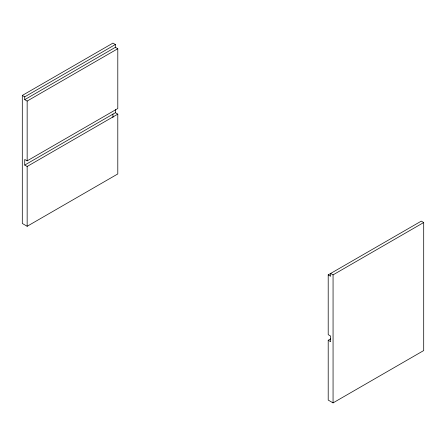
<?xml version="1.0" encoding="UTF-8"?>
<svg xmlns="http://www.w3.org/2000/svg" width="446" height="446" viewBox="0 0 446 446"><rect width="100%" height="100%" fill="white"/><g stroke="black" fill="none" stroke-linecap="round" stroke-linejoin="round"><path stroke-width="0.67" d="M115.369 47.321L117.794 48.72L117.794 108.529L27.156 160.861L24.725 159.456L24.725 165.065L115.369 112.732L117.794 114.137L117.794 173.94L27.156 226.273L22.3 223.468L22.3 95.444L112.938 43.117L115.369 44.516L115.369 47.321L24.725 99.653L24.725 96.849L115.369 44.516M24.725 99.653L27.156 101.052L117.794 48.72M24.725 165.065L27.156 166.464L117.794 114.137M328.206 340.276L330.631 341.675L330.631 336.072L328.206 334.667L328.206 274.864L421.275 221.132L423.7 222.532L423.7 350.556L333.062 402.883L328.206 400.079L328.206 340.276L330.609 338.888M328.206 274.864L330.631 276.264L330.631 273.459L333.062 274.864L423.7 222.532M22.3 95.444L24.725 96.849M333.062 274.864L333.062 402.883M115.369 109.621L115.369 112.732M112.938 114.087L112.938 117.566M27.156 101.052L27.156 160.861M27.156 166.464L27.156 226.273"/></g></svg>
